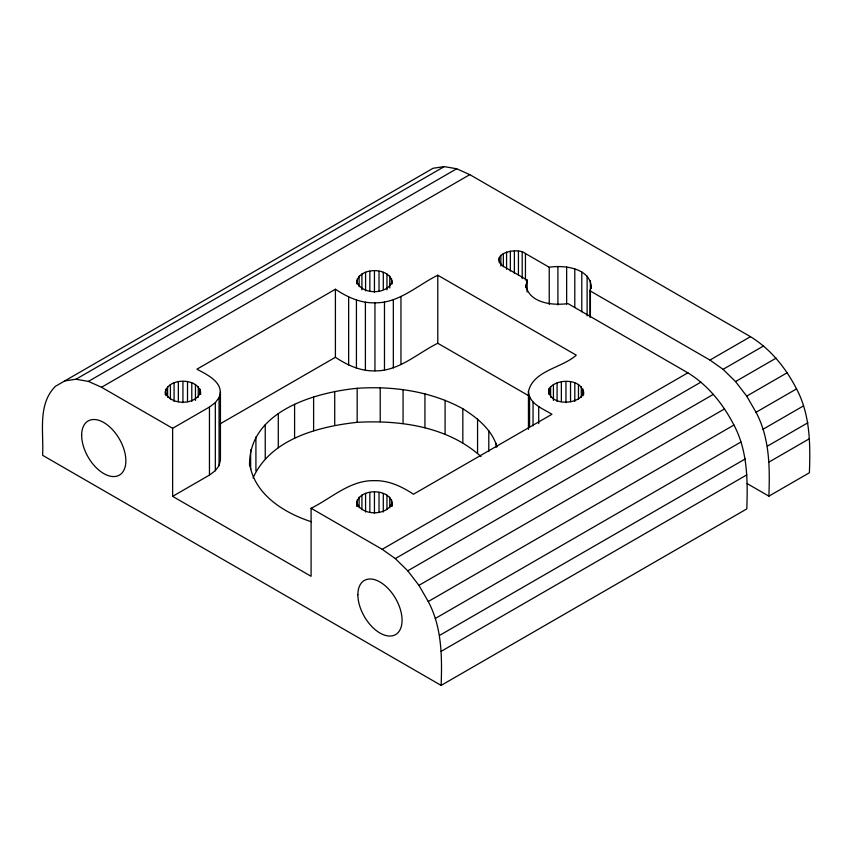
<?xml version="1.0" encoding="UTF-8"?>
<svg xmlns="http://www.w3.org/2000/svg" width="852" height="852" viewBox="0 0 852 852"><rect width="100%" height="100%" fill="white"/><g stroke="black" fill="none" stroke-linecap="round" stroke-linejoin="round"><path stroke-width="1.28" d="M249.572 465.724C248.411 411.782 313.855 392.58 357.169 388.299C393.326 385.903 430.761 391.153 462.828 408.747C477.301 417.863 492.073 429.813 496.993 446.853M165.224 394.391C164.99 376.808 200.88 376.808 200.646 394.391M165.224 391.739C169.378 405.744 196.492 405.744 200.646 391.739M356.732 283.822C356.498 266.239 392.378 266.239 392.154 283.822M356.732 281.171C360.886 295.186 388.001 295.186 392.154 281.171M356.732 506.28C354.634 486.971 394.252 486.971 392.144 506.28M392.144 502.307C388.001 516.312 360.886 516.312 356.732 502.307M591.384 288.466C591.331 268.359 564.706 264.727 549.231 267.272L525.439 253.534C517.281 246.558 488.015 253.928 503.34 266.293L527.132 280.02L527.132 291.959M548.848 389.087C547.634 405.083 576.027 405.85 583.056 394.38C584.259 378.394 555.866 377.628 548.848 389.087L548.848 394.391M64.784 380.897L75.956 379.236L88.416 381.398L101.526 387.266L172.626 428.311L172.626 496.354L209.454 475.086L215.322 470.687L219.07 465.575L219.07 397.533C224.992 382.931 207.1 374.614 196.918 369.204L335.411 289.243C347.179 297.071 360.502 303.28 374.944 302.822C399.002 303.237 417.437 285.207 437.79 275.217L576.261 355.167C562.096 368.053 533.458 370.258 528.453 391.441L528.453 429.387M219.07 465.575L220.434 460.069L220.434 392.026M525.78 287.688L527.132 280.02M590.031 317.338L590.031 290.83L591.384 285.814M253.044 477.94C270.627 438.972 318.179 426.586 357.169 422.326C400.227 419.908 447.992 426.628 481.018 456.597M172.626 428.311L209.454 407.043L215.322 402.645L219.07 397.533M75.956 379.236L444.243 166.609L456.693 168.771L469.803 174.639L750.474 336.678C770.655 349.043 785.8 368.043 796.545 388.895C810.263 414.7 810.433 444.318 809.4 472.764L768.887 496.152L747.108 483.574M88.416 381.398L456.693 168.771M101.526 387.266L469.803 174.639M219.805 424.03L335.411 357.286C347.179 365.114 360.502 371.323 374.944 370.865C399.002 371.28 417.437 353.239 437.79 343.26L528.197 395.456M172.626 496.354L311.097 576.303L311.097 508.261C331.449 498.271 349.884 480.24 373.932 480.656C388.374 480.198 401.697 486.407 413.465 494.235L551.958 414.274C542.958 408.651 529.177 403.965 528.453 391.441M311.097 508.261L382.197 549.306L687.862 372.825C708.044 385.189 723.188 404.189 733.934 425.041C747.651 450.846 747.822 480.464 746.789 508.91L441.123 685.391L42.6 455.309C43.889 432.443 37.286 404.37 55.455 386.286L433.072 168.27L444.243 166.609M590.031 290.83L709.961 360.066L750.474 336.678M382.197 549.306L395.307 558.582L700.983 382.101M709.961 360.066L723.071 369.342L763.584 345.955M395.307 558.582L407.757 570.808L713.433 394.327M723.071 369.342L735.532 381.568L776.044 358.181M407.757 570.808L418.928 585.356L724.605 408.885M735.532 381.568L746.703 396.127L787.216 372.729M441.123 685.391C442.156 656.945 441.986 627.317 428.258 601.523L733.934 425.041M768.887 496.152C769.92 467.716 769.75 438.088 756.033 412.283L796.545 388.895M435.287 618.477L740.952 441.996M763.051 429.238L803.564 405.85M439.643 635.368L745.319 458.898M767.407 446.139L807.92 422.752M441.123 651.365L746.789 474.883M768.887 462.125L809.4 438.737M311.353 521.743C283.908 512.893 253.832 494.107 249.572 463.115M687.862 372.825L567.933 303.578C552.884 305.74 528.954 303.259 525.78 285.037M746.703 396.127L756.033 412.283M418.928 585.356L428.258 601.523M590.393 280.777L590.393 316.561M587.113 276.069L587.113 315.826M583.652 391.739L583.652 394.391M583.056 389.087L583.056 395.722M581.788 272.033L581.788 311.789M581.288 386.627L581.288 397.234M578.465 384.508L578.465 399.087M574.791 268.955L574.791 307.391M574.802 382.889L574.802 401.441M570.531 381.866L570.531 401.75M566.644 267.059L566.644 304.175M565.952 381.515L565.952 402.719M561.361 381.866L561.361 401.75M557.911 266.484L557.911 304.92M557.091 382.889L557.091 401.441M553.427 384.508L553.427 400.419M550.616 386.627L550.616 397.234M549.231 267.272L549.231 304.377M538.72 406.628L538.72 423.636M533.054 402.133L533.054 425.691M529.561 396.968L529.561 427.054M525.439 253.534L525.439 280.042M522.201 252.096L522.201 278.604M518.431 251.202L518.431 275.058M514.384 250.893L514.384 273.417M510.348 251.202L510.348 271.074M506.578 252.096L506.578 269.328M503.34 253.534L503.34 266.782M500.859 255.398L500.859 266.005M499.293 257.581L499.293 262.874M496.12 443.253L496.12 447.183M488.792 430.633L488.792 451.56M477.567 418.992L477.567 453.019M462.828 408.747L462.828 442.774M445.085 400.238L445.085 434.264M437.79 275.217L437.79 343.26M424.935 393.762L424.935 427.779M403.06 389.524L403.06 423.55M400.962 296.485L400.962 364.528M393.336 299.872L393.336 367.915M391.547 278.529L391.547 283.833M391.547 499.655L391.547 506.28M389.779 276.059L389.779 287.987M389.779 497.195L389.779 507.792M386.957 273.939L386.957 289.85M386.957 495.076L386.957 509.656M384.476 302.034L384.476 370.077M383.293 272.32L383.293 289.552M383.293 493.446L383.293 512.009M380.216 387.692L380.216 421.708M379.023 271.298L379.023 291.182M379.023 492.424L379.023 512.308M374.944 302.822L374.944 370.865M374.443 270.947L374.443 292.161M374.443 492.083L374.443 513.287M369.853 271.298L369.853 291.182M369.853 492.424L369.853 512.308M365.583 272.32L365.583 290.873M365.583 493.446L365.583 512.009M365.391 302.183L365.391 370.226M361.919 273.939L361.919 289.85M361.919 495.076L361.919 509.656M359.107 276.059L359.107 286.666M359.107 497.195L359.107 507.792M357.339 278.529L357.339 283.833M357.339 499.655L357.339 506.29M357.169 388.299L357.169 422.326M356.424 300.16L356.424 368.202M348.649 296.89L348.649 364.933M335.411 289.243L335.411 357.286M334.719 391.356L334.719 425.372M313.611 396.734L313.611 430.75M294.59 404.263L294.59 438.279M278.274 413.678L278.274 447.694M265.238 424.658L265.238 458.685M255.919 436.842L255.919 470.868M250.637 449.813L250.637 469.441M215.322 402.645L215.322 470.687M209.454 407.043L209.454 475.086M200.039 389.087L200.039 394.391M198.271 386.627L198.271 397.234M195.459 384.508L195.459 400.419M191.785 382.889L191.785 401.441M187.515 381.866L187.515 401.75M182.935 381.515L182.935 402.719M178.356 381.866L178.356 401.75M174.074 382.889L174.074 401.441M170.411 384.508L170.411 399.087M167.599 386.627L167.599 397.234M165.831 389.087L165.831 395.722M81.654 435.287A31.247 18.041 60 0 0 114.807 476.524A31.247 18.041 60 0 0 114.807 432.326A31.247 18.041 60 0 0 81.654 435.287M357.872 594.76A31.247 18.041 60 0 0 391.015 635.997A31.247 18.041 60 0 0 391.015 591.799A31.247 18.041 60 0 0 357.872 594.76"/></g></svg>
